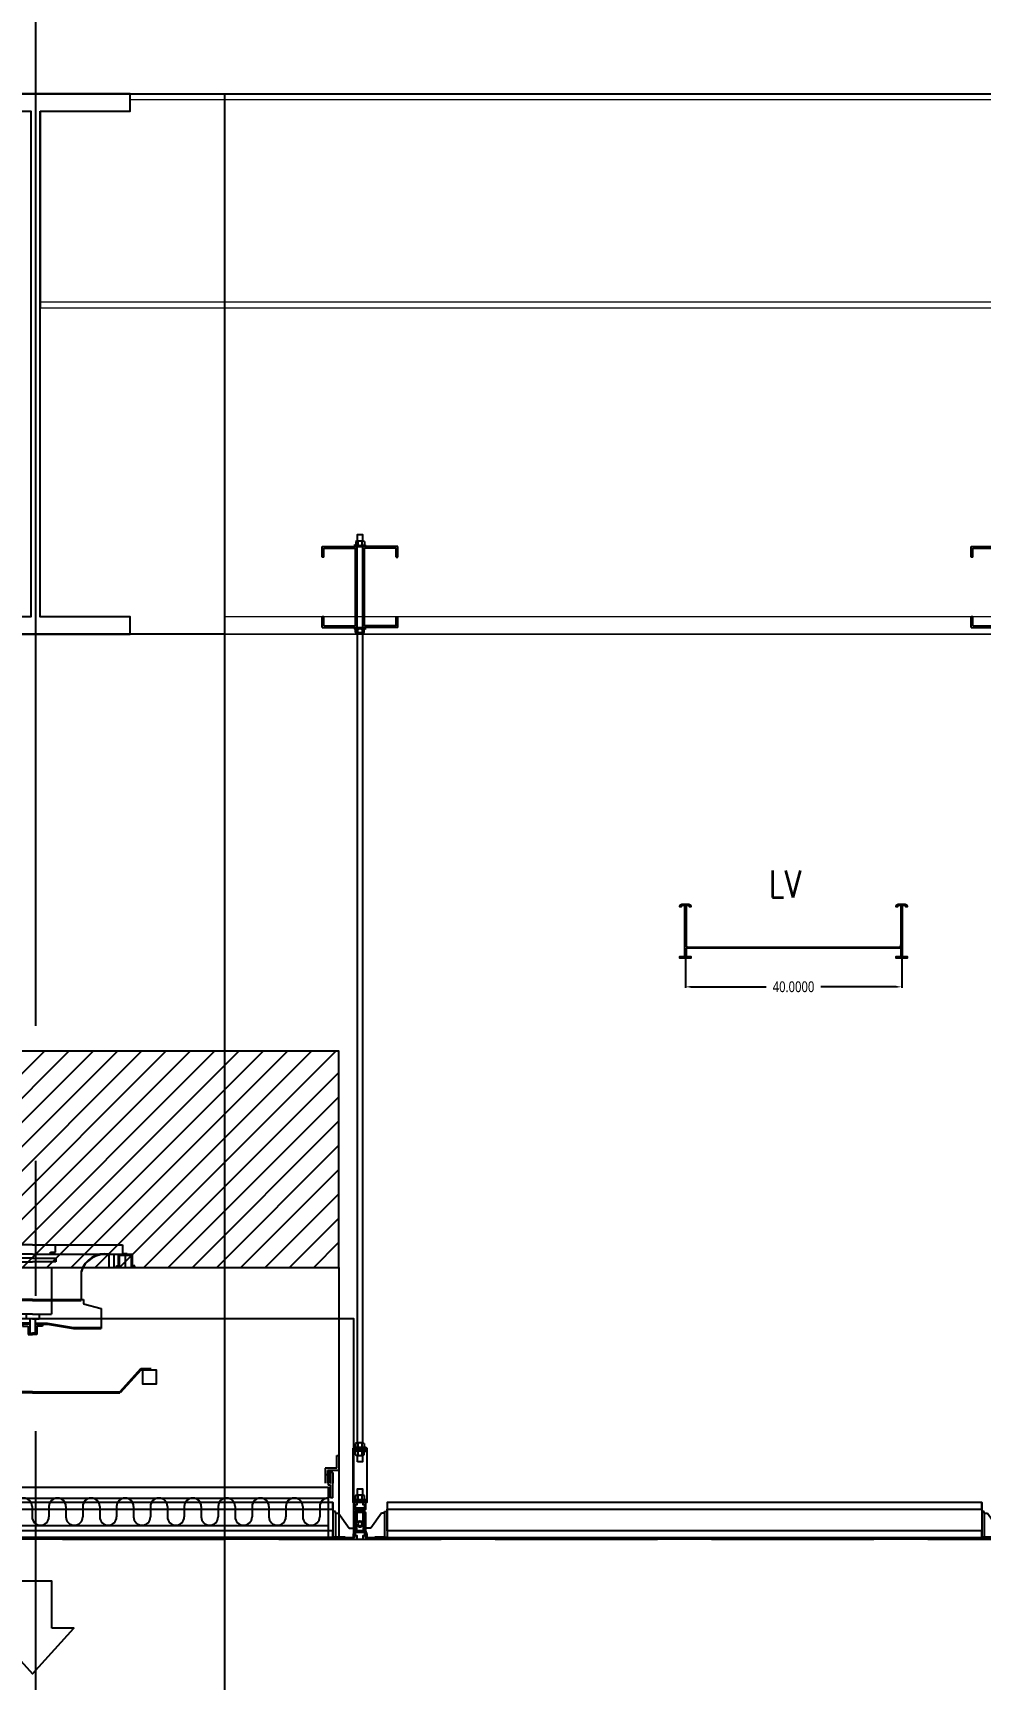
# Model space of a CAD drawing. Extents: x -3080 to 28500, y -1326 to 31609.
# Drawn here: x 3479.5 to 3654.7, y 27059.9 to 27364.5 of the extents above; entities that cross this region are included whole.
import ezdxf
from ezdxf.enums import TextEntityAlignment as Align
from ezdxf.xclip import XClip

# ---------------------------------------------------------------- set-up
doc = ezdxf.new("R2010")
doc.units = 0
doc.header["$LTSCALE"] = 100
doc.header["$XCLIPFRAME"] = 2
for name, pattern in [('188K-SM-07-F10-MECH-CR PIPE-Y2257103$0$AP7P1-SM-08-FNN-300-ARCH-A(6.5)-Y2242201$0$AP6B-SM-08-FNN-300-1.5-ARCH(管橋)-Y2221203$0$14P7-Xfa-Sec-D$0$HIDDEN2', [0.1875, 0.125, -0.0625]), ('188K-SM-07-F10-MECH-CR PIPE-Y2257103$0$X-S-FAB_SL ALL$0$COL-CEN-LIN', [3.25, 2.5, -0.25, 0.25, -0.25]), ('188K-SM-07-F10-MECH-CR PIPE-Y2257103$0$X-S-FAB_SL ALL$0$HIDDEN', [0.4, 0.3, -0.1]), ('188K-SM-07-F10-MECH-CR PIPE-Y2257103$0$X-S-FAB_SL ALL$0$Wipeout_Contour', [1, 0, -1])]:
    doc.linetypes.add(name, pattern=pattern)
for name, color, linetype in [('0-xref', 8, 'Continuous'), ('188K-SM-07-F10-MECH-CR PIPE-Y2257103$0$0-dim', 7, 'Continuous'), ('188K-SM-07-F10-MECH-CR PIPE-Y2257103$0$0-FFU', 150, 'Continuous'), ('188K-SM-07-F10-MECH-CR PIPE-Y2257103$0$0-FIRE', 1, 'Continuous'), ('188K-SM-07-F10-MECH-CR PIPE-Y2257103$0$0-LV', 6, 'Continuous'), ('188K-SM-07-F10-MECH-CR PIPE-Y2257103$0$AP7P1-SM-08-FNN-300-ARCH-A(6.5)-Y2242201$0$AP6B-SM-07-F45-ARCH-CBracing-Y2221203$0$AP6B-SM-08-FNN-320-8-ARCH-Y2221203$0$K-0-Ceil-Hand', 2, 'Continuous'), ('188K-SM-07-F10-MECH-CR PIPE-Y2257103$0$AP7P1-SM-08-FNN-300-ARCH-A(6.5)-Y2242201$0$AP6B-SM-07-F45-ARCH-CBracing-Y2221203$0$AP6B-SM-08-FNN-320-8-ARCH-Y2221203$0$K-A-SEC-150x65x20', 3, 'Continuous'), ('188K-SM-07-F10-MECH-CR PIPE-Y2257103$0$AP7P1-SM-08-FNN-300-ARCH-A(6.5)-Y2242201$0$K-0-Ceiling Grid', 1, 'Continuous'), ('188K-SM-07-F10-MECH-CR PIPE-Y2257103$0$DIM', 3, 'Continuous'), ('188K-SM-07-F10-MECH-CR PIPE-Y2257103$0$UPW_PVDF', 7, 'Continuous'), ('188K-SM-07-F10-MECH-CR PIPE-Y2257103$0$X-S-FAB_SL ALL$0$ASP_1', 1, 'Continuous'), ('188K-SM-07-F10-MECH-CR PIPE-Y2257103$0$X-S-FAB_SL ALL$0$ASP_8', 8, 'Continuous'), ('188K-SM-07-F10-MECH-CR PIPE-Y2257103$0$X-S-FAB_SL ALL$0$BEAM-S', 2, 'Continuous'), ('188K-SM-07-F10-MECH-CR PIPE-Y2257103$0$X-S-FAB_SL ALL$0$CCL', 15, '188K-SM-07-F10-MECH-CR PIPE-Y2257103$0$X-S-FAB_SL ALL$0$COL-CEN-LIN'), ('188K-SM-07-F10-MECH-CR PIPE-Y2257103$0$X-S-FAB_SL ALL$0$Hattch', 7, 'Continuous'), ('188K-SM-07-F10-MECH-CR PIPE-Y2257103$0$X-S-FAB_SL ALL$0$HID(UP)', 5, '188K-SM-07-F10-MECH-CR PIPE-Y2257103$0$X-S-FAB_SL ALL$0$HIDDEN'), ('188K-SM-07-F10-MECH-CR PIPE-Y2257103$0$X-S-FAB_SL ALL$0$S-BEAM', 7, 'Continuous')]:
    doc.layers.add(name, color=color, linetype=linetype)
doc.styles.add('188K-SM-07-F10-MECH-CR PIPE-Y2257103$0$AA-TXT', font='romans.shx', dxfattribs={"bigfont": 'chineset.shx'})
doc.styles.add('188K-SM-07-F10-MECH-CR PIPE-Y2257103$0$Standard', font='', dxfattribs={"width": 0.8})
doc.styles.get('188K-SM-07-F10-MECH-CR PIPE-Y2257103$0$Standard').set_extended_font_data('Microsoft JhengHei')
doc.dimstyles.new('188K-SM-07-F10-MECH-CR PIPE-Y2257103$0$Standard', dxfattribs={"dimtxt": 0.18, "dimasz": 0.18, "dimexe": 0.18, "dimexo": 0.0625, "dimgap": 0.09, "dimtad": 0, "dimtih": 1, "dimtoh": 1, "dimdec": 4, "dimzin": 0, "dimdsep": 46, "dimtxsty": '188K-SM-07-F10-MECH-CR PIPE-Y2257103$0$Standard', "dimcen": 0.09, "dimadec": 0, "dimazin": 0, "dimtfac": 1, "dimtdec": 4, "dimtofl": 0, "dimtmove": 0, "dimatfit": 3, "dimfxl": 1, "dimtolj": 1, "dimtzin": 0, "dimarcsym": 0})

# ---------------------------------------------------------------- blocks, each defined once
blk = doc.blocks.new('188K-SM-07-F10-MECH-CR PIPE-Y2257103$0$X-S-FAB_SL ALL$0$剖面元素_1658_3', base_point=(23061.26370118292, -8263.063768327032))
at = {"color": 254, "linetype": '188K-SM-07-F10-MECH-CR PIPE-Y2257103$0$X-S-FAB_SL ALL$0$Wipeout_Contour', "lineweight": 0, "ltscale": 335231.5608679428}
blk.add_wipeout([(26576.2637094843, -7337.363768336985), (27346.26370800408, -7337.363768336985), (27346.26370800408, -7280.1637919064315), (26962.213702920206, -7280.1637919064315), (26962.213702920206, -7328.663769146101), (26976.413704206687, -7328.663769146101), (26976.413704206687, -7332.363764369914), (26946.113690599872, -7332.363764369914), (26946.113690599872, -7328.663769146101), (26960.313691886353, -7328.663769146101), (26960.313691886353, -7280.1637919064315), (26576.2637094843, -7280.1637919064315)], dxfattribs=at).dxf.layer = '188K-SM-07-F10-MECH-CR PIPE-Y2257103$0$X-S-FAB_SL ALL$0$Hattch'
at = {"color": 254, "linetype": '188K-SM-07-F10-MECH-CR PIPE-Y2257103$0$X-S-FAB_SL ALL$0$Wipeout_Contour', "lineweight": 0, "ltscale": 111769.7960699024}
blk.add_wipeout([(26576.26370118292, -7340.563768327033), (27346.263701182925, -7340.563768327033), (27346.263701182925, -7337.363768336987), (26576.26370118292, -7337.363768336987)], dxfattribs=at).dxf.layer = '188K-SM-07-F10-MECH-CR PIPE-Y2257103$0$X-S-FAB_SL ALL$0$Hattch'
at = {"layer": '188K-SM-07-F10-MECH-CR PIPE-Y2257103$0$X-S-FAB_SL ALL$0$S-BEAM', "color": 8, "lineweight": 0}
for p, q in [((27346.26370118292, -7337.363768336986), (26576.26370118292, -7337.363768336986)), ((27346.26370118292, -7340.563768327032), (26576.26370118292, -7340.563768327032))]:
    blk.add_line(p, q, dxfattribs=at)
blk = doc.blocks.new('188K-SM-07-F10-MECH-CR PIPE-Y2257103$0$X-S-FAB_SL ALL$0$A$C2e9ab586')
at = {"layer": '188K-SM-07-F10-MECH-CR PIPE-Y2257103$0$X-S-FAB_SL ALL$0$S-BEAM', "lineweight": 0}
blk.add_blockref('188K-SM-07-F10-MECH-CR PIPE-Y2257103$0$X-S-FAB_SL ALL$0$剖面元素_1658_3', (-28106.38508815731, 285), dxfattribs=at)
at = {"color": 254, "linetype": '188K-SM-07-F10-MECH-CR PIPE-Y2257103$0$X-S-FAB_SL ALL$0$Wipeout_Contour', "lineweight": 0, "ltscale": 110860.583834002}
blk.add_wipeout([(-24221.535084935676, 1307.5000089095086), (-24608.8850806739, 1307.4999864742988), (-24608.8850806739, 1306.400010583908), (-24221.535084935676, 1306.400010583908)], dxfattribs=at).dxf.layer = '188K-SM-07-F10-MECH-CR PIPE-Y2257103$0$X-S-FAB_SL ALL$0$Hattch'
at = {"color": 254, "linetype": '188K-SM-07-F10-MECH-CR PIPE-Y2257103$0$X-S-FAB_SL ALL$0$Wipeout_Contour', "lineweight": 0, "ltscale": 221739.3872925069}
blk.add_wipeout([(-24608.88510508159, 1304.3000128958242), (-24625.43507942668, 1304.3000128958242), (-24625.43507942668, 1268.999995321938), (-24207.335097453877, 1268.999995321938), (-24207.335097453877, 1303.7999920854759), (-24221.535098740358, 1303.7999920854759), (-24221.535098740358, 1306.4000095719935), (-24608.88510508159, 1306.4000095719935)], dxfattribs=at).dxf.layer = '188K-SM-07-F10-MECH-CR PIPE-Y2257103$0$X-S-FAB_SL ALL$0$Hattch'
at = {"layer": '188K-SM-07-F10-MECH-CR PIPE-Y2257103$0$X-S-FAB_SL ALL$0$S-BEAM', "color": 8, "lineweight": 0}
blk.add_line((-24608.88508815615, 1306.40000965487), (-24221.53508815738, 1306.40000965487), dxfattribs=at)
at = {"color": 254, "linetype": '188K-SM-07-F10-MECH-CR PIPE-Y2257103$0$X-S-FAB_SL ALL$0$Wipeout_Contour', "lineweight": 0, "ltscale": 110896.4167700361}
blk.add_wipeout([(-24625.43507942668, 1268.9999953219424), (-24625.43507942668, 1267.8999722209994), (-24207.33509745388, 1267.8999722209994), (-24207.33509745388, 1268.9999953219424)], dxfattribs=at).dxf.layer = '188K-SM-07-F10-MECH-CR PIPE-Y2257103$0$X-S-FAB_SL ALL$0$Hattch'
at = {"layer": '188K-SM-07-F10-MECH-CR PIPE-Y2257103$0$X-S-FAB_SL ALL$0$S-BEAM', "color": 8, "lineweight": 0}
for p, q in [((-24625.43508815728, 1268.999990345124), (-24207.33508815728, 1268.999990345124)), ((-24625.43508815728, 1267.89998680455), (-24207.33508815728, 1267.89998680455))]:
    blk.add_line(p, q, dxfattribs=at)
blk = doc.blocks.new('188K-SM-07-F10-MECH-CR PIPE-Y2257103$0$X-S-FAB_SL ALL$0$A$Ceb448ab1')
at = {"layer": '188K-SM-07-F10-MECH-CR PIPE-Y2257103$0$X-S-FAB_SL ALL$0$CCL'}
blk.add_line((3480, 3600), (3480, 0), dxfattribs=at)
blk = doc.blocks.new('188K-SM-07-F10-MECH-CR PIPE-Y2257103$0$X-S-FAB_SL ALL')
at = {"layer": '188K-SM-07-F10-MECH-CR PIPE-Y2257103$0$X-S-FAB_SL ALL$0$ASP_1'}
blk.add_blockref('188K-SM-07-F10-MECH-CR PIPE-Y2257103$0$X-S-FAB_SL ALL$0$A$C2e9ab586', (23632.86368881111, -73288.97692126504), dxfattribs=at)
blk.add_line((-2728.521399346166, -71981.47692126504), (19076.47860110087, -71981.47692126504), dxfattribs=at)
at = {"layer": '188K-SM-07-F10-MECH-CR PIPE-Y2257103$0$X-S-FAB_SL ALL$0$ASP_8'}
blk.add_line((-958.5213993461657, -72848.97692126504), (-958.5213993461657, -71981.47692126504), dxfattribs=at)
at = {"layer": '188K-SM-07-F10-MECH-CR PIPE-Y2257103$0$X-S-FAB_SL ALL$0$BEAM-S'}
blk.add_lwpolyline([(-992.6713993461672, -71984.67692126504), (-976.0213993461657, -71984.67692126504), (-976.0213993461657, -71981.47692126504), (-1011.021399346166, -71981.47692126504), (-1011.021399346166, -71984.67692126504), (-994.3713993461643, -71984.67692126504), (-994.3713993461643, -72078.27692126505), (-1011.021399346166, -72078.27692126505), (-1011.021399346166, -72081.47692126504), (-976.0213993461657, -72081.47692126504), (-976.0213993461657, -72078.27692126505), (-992.6713993461672, -72078.27692126505)], close=True, dxfattribs=at)
at = {"layer": '188K-SM-07-F10-MECH-CR PIPE-Y2257103$0$X-S-FAB_SL ALL$0$HID(UP)', "linetype": '188K-SM-07-F10-MECH-CR PIPE-Y2257103$0$X-S-FAB_SL ALL$0$HIDDEN'}
blk.add_line((-2628.521399346166, -72248.97692126504), (19076.47860110087, -72248.97692126504), dxfattribs=at)
at = {"layer": '188K-SM-07-F10-MECH-CR PIPE-Y2257103$0$X-S-FAB_SL ALL$0$CCL'}
blk.add_blockref('188K-SM-07-F10-MECH-CR PIPE-Y2257103$0$X-S-FAB_SL ALL$0$A$Ceb448ab1', (-4473.521399346166, -73553.97692126501), dxfattribs=at)
blk = doc.blocks.new('188K-SM-07-F10-MECH-CR PIPE-Y2257103$0$AP6A-SM-08-FNN-320-A(5)-ARCH-L201201$0$HFFU-22')
at = {"layer": '188K-SM-07-F10-MECH-CR PIPE-Y2257103$0$0-FFU', "color": 8}
for p, q in [((420.8379599315376, 502.7500000000018), (420.8379599315376, 524.75)), ((605.8379599315376, 524.75), (420.8379599315376, 524.75)), ((422.8379599315376, 500.7500000000009), (422.8379599315376, 522.7500000000018)), ((444.8379599315376, 522.7500000000018), (422.8379599315376, 522.7500000000018)), ((439.6128099640191, 526), (430.6128099640191, 526)), ((430.6128099640191, 526), (430.6128099640191, 524.75)), ((433.8379599315376, 500.7500000000009), (433.8379599315376, 524.75)), ((439.6128099640191, 541.75), (439.6128099640191, 526)), ((605.8379599315376, 541.75), (439.6128099640191, 541.75)), ((444.8379599315376, 500.7500000000009), (444.8379599315376, 522.7500000000018)), ((446.8379599315413, 502.7500000000018), (446.8379599315413, 524.75)), ((454.8379599315376, 500.7500000000009), (454.8379599315376, 524.75)), ((463.8379599315376, 500.7500000000009), (463.8379599315376, 524.75)), ((563.6128099640191, 528), (563.6128099640191, 541.75)), ((572.6128099640191, 528), (563.6128099640191, 528)), ((572.6128099640191, 524.75), (572.6128099640191, 528)), ((605.8379599315376, 541.75), (772.0631098990598, 541.75)), ((605.8379599315376, 524.75), (790.8379599315376, 524.75)), ((639.0631098990561, 528), (648.0631098990561, 528)), ((639.0631098990561, 524.75), (639.0631098990561, 528)), ((648.0631098990561, 528), (648.0631098990561, 541.75)), ((747.8379599315376, 500.7500000000009), (747.8379599315376, 524.75)), ((756.8379599315413, 500.7500000000009), (756.8379599315413, 524.75)), ((764.8379599315376, 502.7500000000018), (764.8379599315376, 524.75)), ((766.8379599315413, 500.7500000000009), (766.8379599315413, 522.7500000000018)), ((766.8379599315413, 522.7500000000018), (788.8379599315376, 522.7500000000018)), ((772.0631098990598, 541.75), (772.0631098990598, 526)), ((772.0631098990598, 526), (781.0631098990561, 526)), ((777.8379599315376, 500.7500000000009), (777.8379599315376, 524.75)), ((781.0631098990561, 526), (781.0631098990561, 524.75)), ((788.8379599315376, 500.7500000000009), (788.8379599315376, 522.7500000000018)), ((790.8379599315376, 502.7500000000018), (790.8379599315376, 524.75)), ((416.8379599315413, 500.7500000000009), (416.8379599315413, 502.7500000000018)), ((416.8379599315413, 502.7500000000018), (420.8379599315376, 502.7500000000018)), ((450.8379599315376, 502.7500000000018), (446.8379599315413, 502.7500000000018)), ((450.8379599315376, 500.7500000000009), (450.8379599315376, 502.7500000000018)), ((515.8379599315376, 492.242530372926), (515.8379599315376, 438.75)), ((605.8379599315376, 517.0000000000009), (562.6128099640191, 517.0000000000009)), ((562.6128099640191, 517.0000000000009), (562.6128099640191, 510)), ((562.6128099640191, 510), (605.8379599315376, 510)), ((605.8379599315376, 517.0000000000009), (649.0631098990561, 517.0000000000009)), ((649.0631098990561, 510), (605.8379599315376, 510)), ((649.0631098990561, 517.0000000000009), (649.0631098990561, 510)), ((695.8379599315376, 492.242530372926), (695.8379599315376, 438.75)), ((760.8379599315376, 500.7500000000009), (760.8379599315376, 502.7500000000018)), ((760.8379599315376, 502.7500000000018), (764.8379599315376, 502.7500000000018)), ((794.8379599315376, 502.7500000000018), (790.8379599315376, 502.7500000000018)), ((794.8379599315376, 500.7500000000009), (794.8379599315376, 502.7500000000018)), ((511.8379599315413, 432.7500000000018), (478.8379599315376, 423.75)), ((511.8379599315413, 440.7500000000009), (511.8379599315413, 432.7500000000018)), ((605.8379599315376, 440.7500000000009), (511.8379599315413, 440.7500000000009)), ((605.8379599315376, 438.75), (515.8379599315376, 438.75)), ((605.8379599315376, 440.7500000000009), (699.8379599315376, 440.7500000000009)), ((605.8379599315376, 438.75), (695.8379599315376, 438.75)), ((699.8379599315376, 440.7500000000009), (699.8379599315376, 432.7500000000018)), ((699.8379599315376, 432.7500000000018), (732.8379599315376, 423.75))]:
    blk.add_line(p, q, dxfattribs=at)
at = {"layer": '188K-SM-07-F10-MECH-CR PIPE-Y2257103$0$0-FFU'}
for p, q in [((570.8379599315376, 500.7500000000009), (570.8379599315376, 413.75)), ((640.8379599315376, 500.7500000000009), (640.8379599315376, 413.75)), ((478.8379599315376, 423.75), (478.8379599315376, 386.75)), ((577.8379599315376, 396.75), (529.8379599315376, 388.75)), ((605.8379599315376, 413.75), (570.8379599315376, 413.75)), ((600.8379599315376, 396.75), (577.8379599315376, 396.75)), ((593.8379599315376, 413.75), (593.8379599315376, 404.75)), ((605.8379599315376, 404.75), (593.8379599315376, 404.75)), ((600.8379599315376, 404.75), (600.8379599315376, 378)), ((605.8379599315376, 413.75), (640.8379599315376, 413.75)), ((605.8379599315376, 404.75), (617.8379599315376, 404.75)), ((610.8379599315376, 404.75), (610.8379599315376, 378)), ((610.8379599315376, 396.75), (633.8379599315376, 396.75)), ((617.8379599315376, 413.75), (617.8379599315376, 404.75)), ((633.8379599315376, 396.75), (681.8379599315413, 388.75)), ((732.8379599315376, 423.75), (732.8379599315376, 386.75)), ((529.8379599315376, 388.75), (478.8379599315376, 388.75)), ((529.8379599315376, 386.75), (478.8379599315376, 386.75)), ((578.1667579061468, 394.7772121523449), (530.1667579061505, 386.7772121523449)), ((600.8379599315376, 394.75), (577.8379599315376, 394.75)), ((587.6128099640191, 394.75), (587.6128099640191, 391)), ((587.6128099640191, 391), (597.6128099640191, 391)), ((597.6128099640191, 391), (597.6128099640191, 376)), ((597.6128099640191, 378), (605.8379599315376, 378)), ((597.6128099640191, 376), (605.8379599315376, 376)), ((614.0631098990561, 378), (605.8379599315376, 378)), ((614.0631098990561, 376), (605.8379599315376, 376)), ((610.8379599315376, 394.75), (633.8379599315376, 394.75)), ((624.0631098990561, 391), (614.0631098990561, 391)), ((614.0631098990561, 391), (614.0631098990561, 376)), ((624.0631098990561, 394.75), (624.0631098990561, 391)), ((633.5091619569321, 394.7772121523449), (681.5091619569284, 386.7772121523449)), ((681.8379599315413, 388.75), (732.8379599315376, 388.75)), ((681.8379599315413, 386.75), (732.8379599315376, 386.75)), ((405.6128099640191, 312.6819230769324), (386.6128099640227, 312.6819230769324)), ((404.7266843317047, 310.6819230769324), (386.6128099640227, 310.6819230769324)), ((443.1313718945457, 268.3382931999658), (404.7266843317047, 310.6819230769324)), ((444.6128099640191, 269.6819230769324), (405.6128099640191, 312.6819230769324)), ((767.0631098990598, 269.6819230769324), (806.0631098990561, 312.6819230769324)), ((768.5445479685295, 268.3382931999658), (806.9492355313705, 310.6819230769324)), ((806.0631098990561, 312.6819230769324), (825.0631098990561, 312.6819230769324)), ((806.9492355313705, 310.6819230769324), (825.0631098990561, 310.6819230769324)), ((605.8379599315376, 269.6819230769324), (444.6128099640191, 269.6819230769324)), ((605.8379599315376, 267.6819230769324), (444.6128099640191, 267.6819230769324)), ((605.8379599315376, 269.6819230769324), (767.0631098990598, 269.6819230769324)), ((605.8379599315376, 267.6819230769324), (767.0631098990598, 267.6819230769324)), ((27.5, 151.6704807692286), (27.5, 124.2909230769292)), ((31.41136538461433, 151.6704807692286), (27.5, 151.6704807692286)), ((27.5, 124.2909230769292), (48.83901243892615, 124.2909230769292)), ((31.41136538461433, 128.2022884615435), (31.41136538461433, 151.6704807692286)), ((31.41136538461433, 128.2022884615435), (52.75037782354048, 128.2022884615435)), ((48.83901243892615, 124.2909230769292), (48.83901243892615, 100.822730769235)), ((52.75037782354048, 128.2022884615435), (52.75037782354048, 100.822730769235)), ((1168.588634615386, 128.2022884615435), (1147.249622176474, 128.2022884615435)), ((1147.249622176474, 128.2022884615435), (1147.249622176474, 100.822730769235)), ((1172.5, 124.2909230769292), (1151.160987561088, 124.2909230769292)), ((1151.160987561088, 124.2909230769292), (1151.160987561088, 100.822730769235)), ((1168.588634615386, 151.6704807692286), (1172.5, 151.6704807692286)), ((1168.588634615386, 128.2022884615435), (1168.588634615386, 151.6704807692286)), ((1172.5, 151.6704807692286), (1172.5, 124.2909230769292)), ((39.06059897739033, 120.3795576923221), (42.97196436201921, 120.3795576923221)), ((39.06059897739033, 120.3795576923221), (39.06059897739033, 100.822730769235)), ((39.06059897739033, 73.44317307692836), (39.06059897739033, 100.822730769235)), ((42.97196436201921, 120.3795576923221), (42.97196436201921, 100.822730769235)), ((42.97196436201921, 116.4681923077005), (48.83901243892615, 116.4681923077005)), ((42.97196436201921, 100.822730769235), (58.61742590048016, 100.822730769235)), ((42.97196436201921, 73.44317307692836), (42.97196436201921, 96.91136538461524)), ((42.97196436201921, 96.91136538461524), (62.5287912850763, 96.91136538461524)), ((47.05682692307164, 93), (1152.943173076928, 93)), ((47.05682692307164, 93), (47.05682692307164, 0)), ((52.75037782354048, 116.4681923077005), (58.61742590048016, 116.4681923077005)), ((58.61742590048016, 120.3795576923221), (58.61742590048016, 100.822730769235)), ((58.61742590048016, 120.3795576923221), (62.5287912850763, 120.3795576923221)), ((62.5287912850763, 120.3795576923221), (62.5287912850763, 96.91136538461524)), ((1147.249622176474, 116.4681923077005), (1156.382574099553, 116.4681923077005)), ((1157.02803563801, 116.4681923077005), (1151.160987561088, 116.4681923077005)), ((1156.382574099553, 120.3795576923221), (1152.471208714938, 120.3795576923221)), ((1152.471208714938, 120.3795576923221), (1152.471208714938, 96.91136538461524)), ((1157.02803563801, 96.91136538461524), (1152.471208714938, 96.91136538461524)), ((1152.943173076928, 0), (1152.943173076928, 93)), ((1156.382574099553, 120.3795576923221), (1156.382574099553, 100.822730769235)), ((1157.02803563801, 100.822730769235), (1156.382574099553, 100.822730769235)), ((1160.939401022624, 120.3795576923221), (1157.02803563801, 120.3795576923221)), ((1157.02803563801, 120.3795576923221), (1157.02803563801, 100.822730769235)), ((1157.02803563801, 73.44317307692836), (1157.02803563801, 96.91136538461524)), ((1160.939401022624, 120.3795576923221), (1160.939401022624, 100.822730769235)), ((1160.939401022624, 73.44317307692836), (1160.939401022624, 100.822730769235)), ((39.06059897739033, 73.44317307692836), (42.97196436201921, 73.44317307692836)), ((47.05682692307164, 73), (1152.943173076928, 73)), ((1160.939401022624, 73.44317307692836), (1157.02803563801, 73.44317307692836)), ((72.99748076929609, 57.3545384615436), (72.99748076929609, 38.42028846153698)), ((104.2884038462071, 57.3545384615436), (104.2884038462071, 38.42028846153698)), ((135.5793269231399, 57.3545384615436), (135.5793269231399, 38.42028846153698)), ((166.8702500000509, 57.3545384615436), (166.8702500000509, 38.42028846153698)), ((198.1611730769837, 57.3545384615436), (198.1611730769837, 38.42028846153698)), ((229.4520961538947, 57.3545384615436), (229.4520961538947, 38.42028846153698)), ((260.7430192308093, 57.3545384615436), (260.7430192308093, 38.42028846153698)), ((292.0339423077239, 57.3545384615436), (292.0339423077239, 38.42028846153698)), ((323.3248653846531, 57.3545384615436), (323.3248653846531, 38.42028846153698)), ((354.6157884615677, 57.3545384615436), (354.6157884615677, 38.42028846153698)), ((385.9067115384823, 57.3545384615436), (385.9067115384823, 38.42028846153698)), ((417.1976346154006, 57.3545384615436), (417.1976346154006, 38.42028846153698)), ((448.4885576923261, 57.3545384615436), (448.4885576923261, 38.42028846153698)), ((479.7794807692444, 57.3545384615436), (479.7794807692444, 38.42028846153698)), ((511.0704038461699, 57.3545384615436), (511.0704038461699, 38.42028846153698)), ((542.3613269230882, 57.3545384615436), (542.3613269230882, 38.42028846153698)), ((573.6522499999992, 57.3545384615436), (573.6522499999992, 38.42028846153698)), ((604.9431730769138, 57.3545384615436), (604.9431730769138, 38.42028846153698)), ((636.234096153843, 57.3545384615436), (636.234096153843, 38.42028846153698)), ((667.5250192307576, 57.3545384615436), (667.5250192307576, 38.42028846153698)), ((698.8159423076868, 57.3545384615436), (698.8159423076868, 38.42028846153698)), ((730.1068653846014, 57.3545384615436), (730.1068653846014, 38.42028846153698)), ((761.397788461516, 57.3545384615436), (761.397788461516, 38.42028846153698)), ((792.6887115384307, 57.3545384615436), (792.6887115384307, 38.42028846153698)), ((823.9796346153598, 57.3545384615436), (823.9796346153598, 38.42028846153698)), ((855.2705576922745, 57.3545384615436), (855.2705576922745, 38.42028846153698)), ((886.5614807691927, 57.3545384615436), (886.5614807691927, 38.42028846153698)), ((917.8524038461037, 57.3545384615436), (917.8524038461037, 38.42028846153698)), ((949.1433269230365, 57.3545384615436), (949.1433269230365, 38.42028846153698)), ((980.4342499999475, 57.3545384615436), (980.4342499999475, 38.42028846153698)), ((1011.72517307688, 57.3545384615436), (1011.72517307688, 38.42028846153698)), ((1043.016096153791, 57.3545384615436), (1043.016096153791, 38.42028846153698)), ((1074.307019230706, 57.3545384615436), (1074.307019230706, 38.42028846153698)), ((1105.597942307621, 57.3545384615436), (1105.597942307621, 38.42028846153698)), ((1136.88886538455, 57.3545384615436), (1136.88886538455, 38.42028846153698)), ((47.05682692307164, 22.31807692306847), (1152.943173076928, 22.31807692306847))]:
    blk.add_line(p, q, dxfattribs=at)
at = {"layer": '188K-SM-07-F10-MECH-CR PIPE-Y2257103$0$0-FFU', "color": 8}
blk.add_lwpolyline([(224.3876599965151, 544.8000000000029), (224.3876599965151, 499.8000000000029), (161.5876599965122, 499.8000000000029), (161.5876599965122, 544.8000000000029)], close=True, dxfattribs=at)
at = {"layer": '188K-SM-07-F10-MECH-CR PIPE-Y2257103$0$0-FFU'}
for points in [[(27.5, 500), (1172.5, 500), (1172.5, 0), (27.5, 0)], [(402.6128099640191, 309.6819230769324), (402.6128099640191, 284.6819230769324), (376.6128099640227, 284.6819230769324), (376.6128099640227, 309.6819230769324)], [(809.0631098990561, 309.6819230769324), (809.0631098990561, 284.6819230769324), (835.0631098990561, 284.6819230769324), (835.0631098990561, 309.6819230769324)]]:
    blk.add_lwpolyline(points, close=True, dxfattribs=at)
at = {"layer": '188K-SM-07-F10-MECH-CR PIPE-Y2257103$0$0-FFU', "flags": 128}
blk.add_lwpolyline([(641.7880275352727, -167.4521022697118), (641.7880275352727, -80.61375713375764), (569.8878923278098, -80.61375713376401), (569.8878923278098, -167.4521022697118), (529.1637991912612, -167.4521022697118), (605.8379599315376, -251.9634432356879), (682.5121206718322, -167.4521022697118)], close=True, dxfattribs=at)
at = {"layer": '188K-SM-07-F10-MECH-CR PIPE-Y2257103$0$0-FFU', "color": 8}
for centre, start, end in [((471.5014050132195, 479.1645187696922), 16.43454690004459, 99.54285054261797), ((471.5014050132195, 478.1645187696931), 16.43454690004459, 99.54285054261797), ((740.1745148498594, 479.1645187696922), 80.45714945738202, 163.5654530999554), ((740.1745148498594, 478.1645187696931), 80.45714945738202, 163.5654530999554)]:
    blk.add_arc(centre, 46.22514996751488, start, end, dxfattribs=at)
at = {"layer": '188K-SM-07-F10-MECH-CR PIPE-Y2257103$0$0-FFU'}
for centre, radius, start, end in [((88.64294230774976, 57.3545384615436), 15.64546153846159, 0, 180), ((151.2247884615936, 57.3545384615436), 15.64546153846159, 0, 180), ((213.8066346154374, 57.3545384615436), 15.64546153846159, 0, 180), ((276.3884807692702, 57.3545384615436), 15.64546153846159, 0, 180), ((338.970326923114, 57.3545384615436), 15.64546153846159, 0, 180), ((401.5521730769578, 57.3545384615436), 15.64546153846159, 0, 180), ((464.1340192307835, 57.3545384615436), 15.64546153846159, 0, 180), ((526.7158653846273, 57.3545384615436), 15.64546153846159, 0, 180), ((589.2977115384565, 57.3545384615436), 15.64546153846159, 0, 180), ((651.8795576923003, 57.3545384615436), 15.64546153846159, 0, 180), ((714.4614038461441, 57.3545384615436), 15.64546153846159, 0, 180), ((777.0432499999733, 57.3545384615436), 15.64546153846159, 0, 180), ((839.6250961538171, 57.3545384615436), 15.64546153846159, 0, 180), ((902.2069423076609, 57.3545384615436), 15.64546153846159, 0, 180), ((964.7887884614902, 57.3545384615436), 15.64546153846159, 0, 180), ((1027.370634615334, 57.3545384615436), 15.64546153846159, 0, 180), ((1089.952480769167, 57.3545384615436), 15.64546153846159, 0, 180), ((1152.534326923011, 57.3545384615436), 15.64546153846159, 88.50258006531709, 180), ((57.35201923083514, 38.42028846153698), 15.64546153846148, 228.85015310932, 0), ((119.9338653846789, 38.42028846153698), 15.64546153846148, 180, 0), ((182.5157115385082, 38.42028846153698), 15.64546153846148, 180, 0), ((245.097557692352, 38.42028846153698), 15.64546153846148, 180, 0), ((307.6794038461958, 38.42028846153698), 15.64546153846148, 180, 0), ((370.261250000025, 38.42028846153698), 15.64546153846148, 180, 0), ((432.8430961538688, 38.42028846153698), 15.64546153846148, 180, 0), ((495.4249423076981, 38.42028846153698), 15.64546153846148, 180, 0), ((558.0067884615419, 38.42028846153698), 15.64546153846148, 180, 0), ((620.5886346153857, 38.42028846153698), 15.64546153846148, 180, 0), ((683.1704807692186, 38.42028846153698), 15.64546153846148, 180, 0), ((745.7523269230624, 38.42028846153698), 15.64546153846148, 180, 0), ((808.3341730769062, 38.42028846153698), 15.64546153846148, 180, 0), ((870.9160192307318, 38.42028846153698), 15.64546153846148, 180, 0), ((933.4978653845756, 38.42028846153698), 15.64546153846148, 180, 0), ((996.0797115384048, 38.42028846153698), 15.64546153846148, 180, 0), ((1058.661557692249, 38.42028846153698), 15.64546153846148, 180, 0), ((1121.243403846092, 38.42028846153698), 15.64546153846148, 180, 0)]:
    blk.add_arc(centre, radius, start, end, dxfattribs=at)
at = {"layer": 'DefPoints'}
blk.add_lwpolyline([(0, 0), (1200, 0), (1200, 405), (0, 405)], close=True, dxfattribs=at)
blk = doc.blocks.new('188K-SM-07-F10-MECH-CR PIPE-Y2257103$0$A$C5898b841')
h = blk.add_hatch()
h.set_pattern_fill('ANSI31', color=256)
h.set_pattern_definition([(45, (0, 0), (-2.245064030267288, 2.245064030267288), [])])
h.paths.add_polyline_path([(-58.38959739421807, 49.99999999999909), (56.11040260578193, 49.99999999999909), (56.11040260578193, 89.99999999999909), (-58.38959739421807, 89.99999999999909)])
blk.add_lwpolyline([(-58.38959739421807, 49.99999999999909), (56.11040260578193, 49.99999999999909), (56.11040260578193, 89.99999999999909), (-58.38959739421807, 89.99999999999909)], close=True)
at = {"layer": '188K-SM-07-F10-MECH-CR PIPE-Y2257103$0$0-FFU', "xscale": 0.1, "yscale": 0.1, "zscale": 0.1}
blk.add_blockref('188K-SM-07-F10-MECH-CR PIPE-Y2257103$0$AP6A-SM-08-FNN-320-A(5)-ARCH-L201201$0$HFFU-22', (-61.13959739421807, -9.094947017729282e-13), dxfattribs=at)
blk = doc.blocks.new('188K-SM-07-F10-MECH-CR PIPE-Y2257103$0$AP7P1-SM-08-FNN-300-ARCH-A(6.5)-Y2242201$0$Ceil-4T')
for p, q in [((0.4499999999970896, 5.099999999998545), (0, 5.099999999998545)), ((0, 5.099999999998545), (0, 0)), ((0.4499999999970896, 4.80000000000291), (0.4499999999970896, 5.099999999998545)), ((0.4499999999970896, 4.80000000000291), (0.4499999999970896, 0.3300000000017462)), ((0.4499999999970896, 4.80000000000291), (1.05000000000291, 4.80000000000291)), ((1.05000000000291, 4.80000000000291), (3, 2.05000000000291)), ((3.94999999999709, 4.799999999981083), (3.94999999999709, 0.2973217312319321)), ((4.299999999999272, 5.099999999976717), (4.25, 5.099999999976717)), ((5.75, 5.099999999976717), (5.699999999998909, 5.099999999976717)), ((6.05000000000291, 4.799999999981083), (6.05000000000291, 0.2973217312246561)), ((8.94999999999709, 4.80000000000291), (7, 2.05000000000291)), ((9.55000000000291, 4.80000000000291), (8.94999999999709, 4.80000000000291)), ((9.55000000000291, 5.099999999998545), (10, 5.099999999998545)), ((9.55000000000291, 4.80000000000291), (9.55000000000291, 5.099999999998545)), ((9.55000000000291, 4.80000000000291), (9.55000000000291, 0.2799999999988358)), ((10, 5.099999999998545), (10, 0)), ((2.19999999999709, 0.3300000000017462), (0, 0.3300000000017462)), ((0, 0.25), (2.200000000002547, 0.25)), ((2.200000000004366, 0), (0, 0)), ((0.5999999999985448, 0.3300000000017462), (2.200000000002547, 0.3300000000090222)), ((3, 2.05000000000291), (3.94999999999709, 2.05000000000291)), ((3.94999999999709, 1.549999999981083), (3.75, 0.8799999999755528)), ((3.75, 0.8799999999755528), (3.94999999999709, 0.8799999999755528)), ((3.75, 0.8799999999755528), (3.75, 0.2499999999781721)), ((3.94999999999709, 0.8799999999755528), (3.94999999999709, 1.549999999981083)), ((3.94999999999709, 0.8799999999755528), (3.94999999999709, 0.4499999999752617)), ((7, 2.05000000000291), (6.05000000000291, 2.05000000000291)), ((6.05000000000291, 1.549999999981083), (6.25, 0.8799999999755528)), ((6.05000000000291, 0.8799999999755528), (6.05000000000291, 1.549999999981083)), ((6.25, 0.8799999999755528), (6.05000000000291, 0.8799999999755528)), ((6.05000000000291, 0.8799999999755528), (6.05000000000291, 0.4499999999752617)), ((6.25, 0.8799999999755528), (6.25, 0.2499999999781721)), ((7.799999999995634, 0.3300000000090222), (10, 0.3300000000017462)), ((10, 0.25), (7.799999999995634, 0.25)), ((10, 0), (7.799999999997453, 0))]:
    blk.add_line(p, q)
for points in [[(5.579999999999927, 0.09999999999854481), (5.539999999999054, 0.09999999999854481, -0.4142135623730951), (5.5, 0.1399999999994179), (5.5, 0.5800000000017462, -0.4142135623730951), (5.520000000000437, 0.5999999999985448), (5.81999999999789, 0.5999999999985448, 0.4142135623731159), (5.839999999998327, 0.6200000000026193), (5.839999999998327, 1.19999999999709, 0.4142135623730951), (5.739999999997963, 1.299999999995634), (4.260000000000218, 1.299999999995634, 0.4142135623730951), (4.159999999999854, 1.19999999999709), (4.159999999999854, 0.6200000000026193, 0.4142135623730951), (4.180000000000291, 0.5999999999985448), (4.479999999999563, 0.5999999999985448, -0.4142135623730951), (4.5, 0.5800000000017462), (4.5, 0.1399999999994179, -0.4142135623730951), (4.459999999999127, 0.09999999999854481), (4.420000000000073, 0.09999999999854481, 0.4142135623730951), (4.399999999999636, 0.08000000000174623), (4.399999999999636, 0.04000000000087311, -0.4142135623730951), (4.360000000000582, 0), (2.24000000000342, 0, -0.4142135623730951), (2.200000000002547, 0.04000000000087311), (2.200000000002547, 0.25), (2.200000000002547, 0.2799999999988358, -0.4142135623730951), (2.250000000001819, 0.3300000000017462), (2.270000000002256, 0.3300000000017462, -0.4142135623730783), (2.320000000003347, 0.2799999999988358), (2.320000000003347, 0.2699999999967986, 0.4142135623731367), (2.340000000001965, 0.25), (3.865000000001601, 0.25, 0.4142135623730951), (3.965000000000146, 0.3499999999985448), (3.965000000000146, 1.479999999995925, -0.4142135623730951), (3.985000000000582, 1.5), (4.199999999998909, 1.5, 0.4142135623730951), (4.299999999999272, 1.599999999998545), (4.299999999999272, 5.400000000001455, 0.4142135623730951), (4.199999999998909, 5.5), (3.960000000000946, 5.5, -0.4142135623730953), (3.940000000000509, 5.519999999996799), (3.940000000000509, 6.760000000002037, -0.4142135623730951), (3.980000000001382, 6.80000000000291), (4.459999999999127, 6.80000000000291, -0.4142135623730951), (4.5, 6.760000000002037), (4.5, 6.419999999998254, -0.4142135623730951), (4.479999999999563, 6.400000000001455), (4.180000000000291, 6.400000000001455, 0.4142135623730951), (4.159999999999854, 6.379999999997381), (4.159999999999854, 5.80000000000291, 0.4142135623730969), (4.260000000000218, 5.69999999999709), (5.739999999999782, 5.69999999999709, 0.4142135623730984), (5.839999999998327, 5.80000000000291), (5.839999999998327, 6.379999999997381, 0.4142135623730951), (5.819999999999709, 6.400000000001455), (5.520000000000437, 6.400000000001455, -0.4142135623730951), (5.5, 6.419999999998254), (5.5, 6.760000000002037, -0.4142135623730951), (5.539999999999054, 6.80000000000291), (6.019999999998618, 6.80000000000291, -0.4142135623730951), (6.059999999999491, 6.760000000002037), (6.059999999999491, 5.519999999996799, -0.414213562373094), (6.039999999999054, 5.5), (5.799999999999272, 5.5, 0.4142135623730948), (5.699999999998909, 5.400000000001455), (5.699999999998909, 1.599999999998545, 0.4142135623730951), (5.799999999999272, 1.5), (6.014999999999418, 1.5, -0.4142135623730951), (6.034999999998035, 1.479999999995925), (6.034999999998035, 0.3499999999985448, 0.4142135623730951), (6.134999999998399, 0.25), (7.659999999996217, 0.25, 0.4142135623731367), (7.679999999996653, 0.2699999999967986), (7.679999999996653, 0.2799999999988358, -0.4142135623730867), (7.729999999997744, 0.3300000000017462), (7.749999999996362, 0.3300000000017462, -0.4142135623730951), (7.799999999997453, 0.2799999999988358), (7.799999999997453, 0.25), (7.799999999997453, 0.04000000000087311, -0.4142135623730951), (7.75999999999658, 0), (5.639999999999418, 0, -0.4142135623730951), (5.600000000000364, 0.04000000000087311), (5.600000000000364, 0.08000000000174623, 0.4142135623730951)], [(4.520000000000437, 5.5, 0.4142135623730945), (4.420000000000073, 5.400000000001455), (4.420000000000073, 5.19999999999709, 0.4142135623730867), (4.520000000000437, 5.099999999991269), (5.479999999999563, 5.099999999991269, 0.4142135623731117), (5.579999999999927, 5.19999999999709), (5.579999999999927, 5.400000000001455, 0.4142135623730951), (5.479999999999563, 5.5)], [(5.579999999999927, 3.238292140013073, -0.6847176655520584), (5.406153846153757, 3.17086258000927, 0.4410580416328678), (4.593846153846243, 3.17086258000927, -0.6847176655520516), (4.420000000000073, 3.238292140013073), (4.420000000000073, 4.375), (4.420000000000073, 4.799999999995634, -0.4142135623731033), (4.520000000000437, 4.899999999994179), (5.479999999999563, 4.899999999994179, -0.4142135623730868), (5.579999999999927, 4.799999999995634), (5.579999999999927, 4.375)], [(5, 1.5), (5.479999999999563, 1.5, 0.4142135623730951), (5.579999999999927, 1.599999999998545), (5.579999999999927, 2.361707859978196, 0.684717665552055), (5.406153846153757, 2.429137419981998, -0.4410580416328623), (4.593846153846243, 2.429137419981998, 0.6847176655520786), (4.420000000000073, 2.361707859978196), (4.420000000000073, 1.599999999998545, 0.4142135623730992), (4.520000000000437, 1.5)]]:
    blk.add_lwpolyline(points, format="xyb", close=True)
blk.add_circle((5, 2.799999999995634), 0.375)
for centre, radius, start, end in [((4.25, 4.799999999981083), 0.3, 90, 180), ((5.75, 4.799999999981083), 0.3, 0, 90), ((3.75, 0.4499999999752617), 0.2, 270, 0), ((6.25, 0.4499999999752617), 0.2, 180, 270)]:
    blk.add_arc(centre, radius, start, end)
for p in [(4.542241067803843, 5.099999999991269), (4.559194207160544, 4.899999999994179), (4.576147284184117, 5.099999999991269), (2.200000000002547, 0), (2.200000000002547, 0), (2.200000000002547, 0), (2.200000000002547, 0), (2.200000000002547, 0), (2.200000000002547, 0), (2.200000000002547, 0), (2.200000000002547, 0), (2.200000000002547, 0), (2.200000000002547, 0), (2.200000000002547, 0), (2.200000000002547, 0), (2.200000000002547, 0), (2.200000000002547, 0), (2.200000000002547, 0), (2.200000000002547, 0), (2.200000000002547, 0), (3.950000000000728, 0.3499999999985448), (3.965000000000146, 0.4123717580951052), (4.159999999999854, 0.6412383634524303), (5.839999999998327, 0.6547091337633901), (5.849999999998545, 0.6680856481034425), (6.034999999998035, 0.4123717580951052), (6.049999999999272, 0.3499999999985448), (7.799999999997453, 0)]:
    blk.add_point(p)
blk = doc.blocks.new('188K-SM-07-F10-MECH-CR PIPE-Y2257103$0$AP7P1-SM-08-FNN-300-ARCH-A(6.5)-Y2242201$0$AP6B-SM-07-F45-ARCH-CBracing-Y2221203$0$AP6B-SM-08-FNN-320-8-ARCH-Y2221203$0$Cap-3')
for p, q in [((-8.000000000000007, 2.849999999996242), (-11, 2)), ((-10.9999999999709, 2), (-11, 0)), ((-10.9999999999709, 2), (11, 2)), ((-10.9999999999709, 2.220446049250313e-16), (11, 2.220446049250313e-16)), ((-8.000000000000007, 9.2), (-8.000000000000009, 2.79999999999773)), ((-4.162208890576395e-11, 10), (-5.999999999985669, 10)), ((-3.999999999971334, 9.2), (-3.999999999999543, 2.800000000013159)), ((5.999999999916528, 10), (-4.162208890576395e-11, 10)), ((4.000000000000004, 2.800000000044016), (4.000000000000004, 9.200000000000003)), ((7.999999999999124, 9.199999999934992), (7.999999999942707, 2.800000000059444)), ((7.999999999943148, 2.849999999996242), (11, 2)), ((11, 2), (11, 0))]:
    blk.add_line(p, q)
for centre, radius, start, end in [((-5.999999999985669, 7.099999999964158), 2.900000000035842, 46.39718102757961, 133.6028189724204), ((-5.999999999985669, 4.900000000064431), 2.900000000035842, 226.3971810275796, 313.6028189724204), ((-2.952187105910177e-12, -0.3999999998418751), 10.39999999984188, 67.38013505178529, 112.6198649482147), ((-2.952187105910177e-12, 12.39999999987046), 10.39999999984188, 247.3801350517853, 292.6198649482147), ((5.999999999916528, 7.099999999964158), 2.900000000035842, 46.39718102757961, 133.6028189724204), ((5.999999999916528, 4.900000000064431), 2.900000000035842, 226.3971810275796, 313.6028189724204)]:
    blk.add_arc(centre, radius, start, end)
blk = doc.blocks.new('188K-SM-07-F10-MECH-CR PIPE-Y2257103$0$AP7P1-SM-08-FNN-300-ARCH-A(6.5)-Y2242201$0$AP6B-SM-07-F45-ARCH-CBracing-Y2221203$0$AP6B-SM-08-FNN-320-8-ARCH-Y2221203$0$Sec-2LC150x65')
for p, q in [((2, 7), (0, 7)), ((0, 7, -0.0008346235853307505), (0, 0.5, -0.0008346235853307505)), ((2, 6.679999999996653), (0.3200000000001637, 6.679999999996653)), ((0.3200000000001637, 6.679999999996653, -0.0008346235853307505), (0.3200000000006185, 0.819999999999709, -0.0008346235853307505)), ((14.99999999999955, 7), (13, 7)), ((14.67999999999984, 6.680000000000291), (13, 6.680000000000291)), ((14.67999999999984, 6.680000000000291, -0.0008346235853307505), (14.67999999999984, 0.819999999999709, -0.0008346235853307505)), ((15, 7, -0.0008346235853307505), (15, 0.5, -0.0008346235853307505)), ((15, 0.5), (0, 0.5)), ((14.67999999999984, 0.819999999999709), (0.3200000000006185, 0.819999999999709)), ((15, -0.5), (0, -0.5)), ((0, -7, -0.0008346235853307505), (0, -0.5, -0.0008346235853307505)), ((14.67999999999984, -0.819999999999709), (0.3200000000006185, -0.819999999999709)), ((0.3200000000001637, -6.679999999996653, -0.0008346235853307505), (0.3200000000006185, -0.819999999999709, -0.0008346235853307505)), ((14.67999999999984, -6.680000000000291, -0.0008346235853307505), (14.67999999999984, -0.819999999999709, -0.0008346235853307505)), ((15, -7, -0.0008346235853307505), (15, -0.5, -0.0008346235853307505)), ((2, -7), (0, -7)), ((2, -6.679999999996653), (0.3200000000001637, -6.679999999996653)), ((14.67999999999984, -6.680000000000291), (13, -6.680000000000291)), ((14.99999999999955, -7), (13, -7))]:
    blk.add_line(p, q)
at = {"elevation": -0.0008346235853307505}
for points in [[(0, 7), (0, 0.5)], [(2, 6.679999999996653), (2, 7)], [(13, 6.679999999996653), (13, 7)], [(0, -7), (0, -0.5)], [(2, -6.679999999996653), (2, -7)], [(13, -6.679999999996653), (13, -7)]]:
    blk.add_lwpolyline(points, dxfattribs=at)
blk = doc.blocks.new('188K-SM-07-F10-MECH-CR PIPE-Y2257103$0$AP7P1-SM-08-FNN-300-ARCH-A(6.5)-Y2242201$0$cg-1')
blk.add_lwpolyline([(0, 68.00000000011642), (0, 0), (1100, -5.820766091346741e-10), (1100, 2.837067923392169), (0, 2.837067923974246), (0, 15.18883122713305), (1100, 15.18883122655097), (1100, 55.68032875831705), (0, 55.68032875854988), (0, 68.00000000011642), (1100, 67.99999999953434), (1100, -5.820766091346741e-10)])
blk = doc.blocks.new('188K-SM-07-F10-MECH-CR PIPE-Y2257103$0$A$C101bd692')
at = {"layer": '188K-SM-07-F10-MECH-CR PIPE-Y2257103$0$AP7P1-SM-08-FNN-300-ARCH-A(6.5)-Y2242201$0$AP6B-SM-07-F45-ARCH-CBracing-Y2221203$0$AP6B-SM-08-FNN-320-8-ARCH-Y2221203$0$K-0-Ceil-Hand', "elevation": -0.0009940071874125094}
blk.add_lwpolyline([(60.480212589242, 187.199999990029), (59.52771258924258, 187.199999990029), (59.52771258924258, 188.3999999900261), (60.480212589242, 188.3999999900261)], close=True, dxfattribs=at)
at = {"layer": '188K-SM-07-F10-MECH-CR PIPE-Y2257103$0$AP7P1-SM-08-FNN-300-ARCH-A(6.5)-Y2242201$0$AP6B-SM-07-F45-ARCH-CBracing-Y2221203$0$AP6B-SM-08-FNN-320-8-ARCH-Y2221203$0$K-0-Ceil-Hand'}
for points in [[(60.47624996022205, 171.1965233090887), (60.47228741043727, 20.30021776491776), (59.51978741043786, 20.30021776491776), (59.52374996022263, 171.1965233090887)], [(58.74999999920328, 18.99999999998545), (61.24999999920328, 18.99999999998545)], [(59.52374999739186, 17.99999257987656), (60.47624999739128, 17.99999257987656)], [(59.52374999739186, 16.79999069259793), (59.52374999739186, 17.99999069260957), (60.47624999739128, 17.99999069260957), (60.47624999739128, 16.79999069259793), (59.52374999739186, 16.79999069259793)], [(60.47624999739128, 16.79999257987947), (59.52374999739186, 16.79999257987947)], [(61.24999999920328, 9.599999999962165), (58.74999999920328, 9.599999999962165)]]:
    blk.add_lwpolyline(points, dxfattribs=at)
for points in [[(58.74999999920328, 19.29999999997381), (61.24999999920328, 19.29999999997381), (61.24999999920328, 9.299999999973807), (58.74999999920328, 9.299999999973807)], [(60.47624999919572, 10.59999999996217), (59.5237499991963, 10.59999999996217), (59.5237499991963, 11.79999999997381), (60.47624999919572, 11.79999999997381)]]:
    blk.add_lwpolyline(points, close=True, dxfattribs=at)
at = {"layer": '188K-SM-07-F10-MECH-CR PIPE-Y2257103$0$AP7P1-SM-08-FNN-300-ARCH-A(6.5)-Y2242201$0$AP6B-SM-07-F45-ARCH-CBracing-Y2221203$0$AP6B-SM-08-FNN-320-8-ARCH-Y2221203$0$K-0-Ceil-Hand', "xscale": 0.09999999999854492, "yscale": 0.09999999999854492, "zscale": 0.09999999999854492}
for p in [(60.00396258924957, 186.199999990029), (59.99999999739885, 19.29999257987947), (59.99999999739885, 19.29999069259793), (60.00000000080399, 9.634069959472981), (59.99999999920328, 9.599999999962165)]:
    blk.add_blockref('188K-SM-07-F10-MECH-CR PIPE-Y2257103$0$AP7P1-SM-08-FNN-300-ARCH-A(6.5)-Y2242201$0$AP6B-SM-07-F45-ARCH-CBracing-Y2221203$0$AP6B-SM-08-FNN-320-8-ARCH-Y2221203$0$Cap-3', p, dxfattribs=at)
at = {"layer": '188K-SM-07-F10-MECH-CR PIPE-Y2257103$0$AP7P1-SM-08-FNN-300-ARCH-A(6.5)-Y2242201$0$AP6B-SM-07-F45-ARCH-CBracing-Y2221203$0$AP6B-SM-08-FNN-320-8-ARCH-Y2221203$0$K-0-Ceil-Hand', "yscale": 0.09999999999854484, "rotation": 180}
for p, xscale, zscale in [((60.00000000048021, 171.199999990029), -0.09999999999854484, 0.1), ((59.99999999739885, 18.99999257987656), 0.09999999999854484, 0.09999999999854484), ((59.99999999739885, 18.99999069260957), 0.09999999999854484, 0.09999999999854484)]:
    blk.add_blockref('188K-SM-07-F10-MECH-CR PIPE-Y2257103$0$AP7P1-SM-08-FNN-300-ARCH-A(6.5)-Y2242201$0$AP6B-SM-07-F45-ARCH-CBracing-Y2221203$0$AP6B-SM-08-FNN-320-8-ARCH-Y2221203$0$Cap-3', p, dxfattribs=dict(at, xscale=xscale, zscale=zscale))
at = {"layer": '188K-SM-07-F10-MECH-CR PIPE-Y2257103$0$AP7P1-SM-08-FNN-300-ARCH-A(6.5)-Y2242201$0$AP6B-SM-07-F45-ARCH-CBracing-Y2221203$0$AP6B-SM-08-FNN-320-8-ARCH-Y2221203$0$K-A-SEC-150x65x20', "rotation": 270}
blk.add_blockref('188K-SM-07-F10-MECH-CR PIPE-Y2257103$0$AP7P1-SM-08-FNN-300-ARCH-A(6.5)-Y2242201$0$AP6B-SM-07-F45-ARCH-CBracing-Y2221203$0$AP6B-SM-08-FNN-320-8-ARCH-Y2221203$0$Sec-2LC150x65', (60.00396258925321, 186.199999990029), dxfattribs=at)
at = {"layer": '188K-SM-07-F10-MECH-CR PIPE-Y2257103$0$AP7P1-SM-08-FNN-300-ARCH-A(6.5)-Y2242201$0$K-0-Ceiling Grid', "xscale": -0.09999999999854481, "yscale": 0.09999999999854481, "zscale": 0.09999999999854481}
blk.add_blockref('188K-SM-07-F10-MECH-CR PIPE-Y2257103$0$AP7P1-SM-08-FNN-300-ARCH-A(6.5)-Y2242201$0$cg-1', (54.99999999919964, 2.500000000029104), dxfattribs=at)
at = {"layer": '188K-SM-07-F10-MECH-CR PIPE-Y2257103$0$AP7P1-SM-08-FNN-300-ARCH-A(6.5)-Y2242201$0$K-0-Ceiling Grid', "xscale": -1}
blk.add_blockref('188K-SM-07-F10-MECH-CR PIPE-Y2257103$0$AP7P1-SM-08-FNN-300-ARCH-A(6.5)-Y2242201$0$Ceil-4T', (64.99999999919964, 2.499999999970896), dxfattribs=at)
blk = doc.blocks.new('*D272')
at = {"layer": '188K-SM-07-F10-MECH-CR PIPE-Y2257103$0$DIM', "color": 0, "lineweight": -2, "transparency": 16777216}
for p, q in [((-3.827021247335479e-18, -0.0625), (-3.351807272807642e-16, -5.473916683800262)), ((40, -0.0625), (40, -5.473916683800262)), ((0.9999999999999997, -5.293916683800262), (14.94478854024557, -5.293916683800262)), ((39, -5.293916683800262), (25.05521145975443, -5.293916683800262))]:
    blk.add_line(p, q, dxfattribs=at)
at = {"layer": '188K-SM-07-F10-MECH-CR PIPE-Y2257103$0$DIM', "color": 0, "transparency": 16777216}
for points in [[(0.9999999999999997, -5.127250017133595), (0.9999999999999997, -5.460583350466929), (-3.241589060884381e-16, -5.293916683800262)], [(39, -5.127250017133595), (39, -5.460583350466929), (40, -5.293916683800262)]]:
    blk.add_solid(points, dxfattribs=at)
at = {"layer": 'DefPoints', "color": 0, "transparency": 16777216}
for p in [(0, 0), (40, 0), (40, -5.293916683800262)]:
    blk.add_point(p, dxfattribs=at)
at = {"layer": '188K-SM-07-F10-MECH-CR PIPE-Y2257103$0$DIM', "color": 0, "transparency": 16777216, "insert": (20, -5.293916683800262), "char_height": 2, "attachment_point": 5, "style": '188K-SM-07-F10-MECH-CR PIPE-Y2257103$0$Standard'}
blk.add_mtext('\\A1;40.0000', dxfattribs=at)
blk = doc.blocks.new('*U271')
blk.add_lwpolyline([(0.1199999999953434, 1.840000000011059), (0.1199999999953434, 0.3000000000029104), (1, 0.3000000000029104), (1, 0), (-1, 0), (-1, 0.3000000000029104), (-0.1199999999953434, 0.3000000000029104), (-0.1199999999953434, 9.760000000023865), (-0.6600000000034925, 9.760000000023865, 0.4142135623739158), (-0.7600000000093132, 9.660000000018044), (-0.7600000000093132, 9.500000000021828), (-1, 9.500000000021828), (-1, 9.660000000018044, -0.4142135623739149), (-0.6600000000034925, 10.00000000002183), (0.6600000000034925, 10.00000000002183, -0.414213562373095), (1, 9.66000000002532), (1, 9.500000000021828), (0.7600000000093132, 9.500000000021828), (0.7600000000093132, 9.660000000018044, 0.4142135623730947), (0.6600000000034925, 9.760000000023865), (0.1199999999953434, 9.760000000023865), (0.1199999999953434, 2.540000000008149, 0.4142135623730945), (0.6199999999953434, 2.040000000008149), (39.38000000000466, 2.040000000008149, 0.4142135623730958), (39.88000000000466, 2.540000000008149), (39.88000000000466, 9.760000000023865), (39.33999999999651, 9.760000000023865, 0.4142135623739222), (39.23999999999069, 9.660000000018044), (39.23999999999069, 9.500000000021828), (39, 9.500000000021828), (39, 9.660000000018044, -0.4142135623739085), (39.33999999999651, 10.00000000002183), (40.66000000000349, 10.00000000002183, -0.4142135623730948), (41, 9.660000000018044), (41, 9.500000000021828), (40.76000000000931, 9.500000000021828), (40.76000000000931, 9.660000000018044, 0.414213562373095), (40.66000000000349, 9.760000000023865), (40.11999999999534, 9.760000000023865), (40.11999999999534, 0.3000000000029104), (41, 0.3000000000029104), (41, 0), (39, 0), (39, 0.3000000000029104), (39.88000000000466, 0.3000000000029104), (39.88000000000466, 1.840000000011059)], format="xyb", close=True)
at = {"layer": '188K-SM-07-F10-MECH-CR PIPE-Y2257103$0$DIM'}
dim = blk.add_linear_dim(base=(40, -5.293916683800262), p1=(0, 0), p2=(40, 0), dimstyle='188K-SM-07-F10-MECH-CR PIPE-Y2257103$0$Standard', override={"dimtxt": 2, "dimasz": 1, "dimfxl": 0.1}, dxfattribs=at)
dim.commit()
dim.dimension.update_dxf_attribs({"geometry": '*D272', "text_midpoint": (20, -5.293916683800262)})
blk = doc.blocks.new('188K-SM-07-F10-MECH-CR PIPE-Y2257103')
at = {"layer": '188K-SM-07-F10-MECH-CR PIPE-Y2257103$0$0-FIRE', "linetype": '188K-SM-07-F10-MECH-CR PIPE-Y2257103$0$AP7P1-SM-08-FNN-300-ARCH-A(6.5)-Y2242201$0$AP6B-SM-08-FNN-300-1.5-ARCH(管橋)-Y2221203$0$14P7-Xfa-Sec-D$0$HIDDEN2', "ltscale": 50}
blk.add_lwpolyline([(23537.49995883027, 27253.28621588694), (1844.999958830274, 27253.28620912509), (1844.999958820923, 27213.28620912507), (23537.49995882092, 27213.28621588692)], close=True, dxfattribs=at)
ref = blk.add_blockref('188K-SM-07-F10-MECH-CR PIPE-Y2257103$0$X-S-FAB_SL ALL', (4473.52135817644, 99334.76313715198))
XClip(ref).set_block_clipping_path([(-7553.464857013634, -75341.93696454832), (24026.20256238693, -67725.76962443824)])
for p in [(3479.999958830274, 27083.28621588694), (3599.999958830274, 27083.28621588694)]:
    blk.add_blockref('188K-SM-07-F10-MECH-CR PIPE-Y2257103$0$A$C101bd692', p)
at = {"layer": '188K-SM-07-F10-MECH-CR PIPE-Y2257103$0$0-dim'}
blk.add_blockref('188K-SM-07-F10-MECH-CR PIPE-Y2257103$0$A$C5898b841', (3479.999958830191, 27086.06992267929), dxfattribs=at)
at = {"layer": '188K-SM-07-F10-MECH-CR PIPE-Y2257103$0$0-LV', "color": 5}
blk.add_blockref('*U271', (3600.166303891103, 27193.28621461656), dxfattribs=at)
at = {"layer": '188K-SM-07-F10-MECH-CR PIPE-Y2257103$0$UPW_PVDF', "style": '188K-SM-07-F10-MECH-CR PIPE-Y2257103$0$AA-TXT', "width": 0.8}
blk.add_text('LV', height=5, dxfattribs=at).set_placement((3615.590268976401, 27207.0442676597), align=Align.MIDDLE_LEFT)

msp = doc.modelspace()

# ---------------------------------------------------------------- block references
at = {"layer": '0-xref'}
msp.add_blockref('188K-SM-07-F10-MECH-CR PIPE-Y2257103', (0, 0), dxfattribs=at)

doc.saveas('drawing.dxf')
